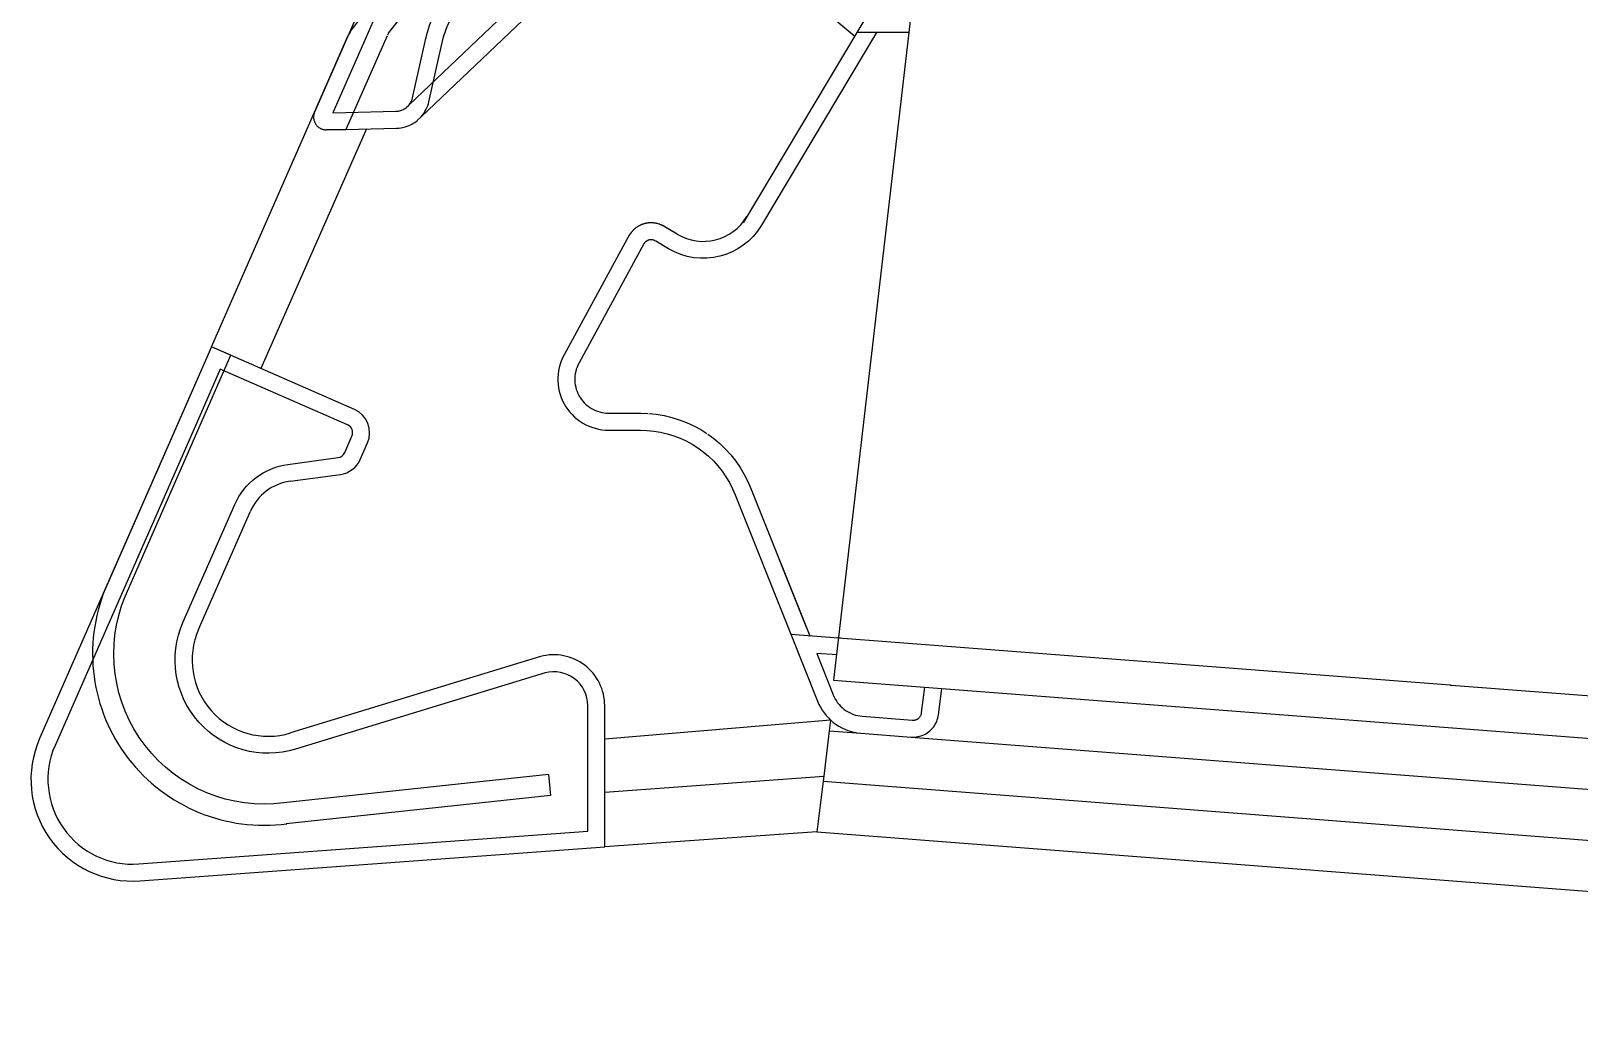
# Model space of a CAD drawing. Header units: inches. Extents: x 438 to 4290, y 203 to 1969.
# Drawn here: x 2561.9 to 2927.3, y 227.2 to 462 of the extents above; entities that cross this region are included whole.
import ezdxf

# ---------------------------------------------------------------- set-up
doc = ezdxf.new("R2010")
doc.units = ezdxf.units.IN
doc.layers.add('element', color=20, linetype='Continuous')

# ---------------------------------------------------------------- blocks, each defined once
blk = doc.blocks.new('fewsfwf')
for p, q in [((-56.52, -3405.2), (-57.05, -3405.92)), ((-55.88, -3404.59), (-56.52, -3405.2)), ((-55.13, -3404.11), (-55.88, -3404.59)), ((-54.3, -3403.77), (-55.13, -3404.11)), ((-53.43, -3403.6), (-54.3, -3403.77)), ((-52.54, -3403.58), (-53.43, -3403.6)), ((-51.46, -3403.79), (-52.54, -3403.58)), ((-50.46, -3404.24), (-51.46, -3403.79)), ((-49.58, -3404.9), (-50.46, -3404.24)), ((-48.88, -3405.75), (-49.58, -3404.9)), ((-57.43, -3406.73), (-57.81, -3409.93)), ((-57.05, -3405.92), (-57.43, -3406.73)), ((-48.39, -3406.73), (-49.25, -3414.05)), ((-48.39, -3406.73), (-48.88, -3405.75)), ((-58.37, -3412.98), (-58.04, -3411.46)), ((-58.04, -3411.46), (-57.81, -3409.93)), ((-59.93, -3417.35), (-59.31, -3415.93)), ((-59.31, -3415.93), (-58.79, -3414.47)), ((-58.79, -3414.47), (-58.37, -3412.98)), ((-49.81, -3417.1), (-49.48, -3415.58)), ((-49.48, -3415.58), (-49.25, -3414.05)), ((-62.31, -3421.35), (-61.43, -3420.07)), ((-61.43, -3420.07), (-60.63, -3418.74)), ((-60.63, -3418.74), (-59.93, -3417.35)), ((-51.37, -3421.47), (-50.75, -3420.05)), ((-50.75, -3420.05), (-50.23, -3418.59)), ((-50.23, -3418.59), (-49.81, -3417.1)), ((-65.41, -3424.81), (-64.3, -3423.72)), ((-64.3, -3423.72), (-63.26, -3422.57)), ((-63.26, -3422.57), (-62.31, -3421.35)), ((-52.87, -3424.19), (-52.07, -3422.85)), ((-52.07, -3422.85), (-51.37, -3421.47)), ((-88.58, -3446.1), (-65.41, -3424.81)), ((-55.74, -3427.84), (-54.7, -3426.68)), ((-54.7, -3426.68), (-53.74, -3425.47)), ((-53.74, -3425.47), (-52.87, -3424.19)), ((-81.39, -3451.47), (-56.85, -3428.92)), ((-56.85, -3428.92), (-55.74, -3427.84)), ((-91.55, -3449.39), (-92.4, -3450.6)), ((-90.63, -3448.23), (-91.55, -3449.39)), ((-89.64, -3447.13), (-90.63, -3448.23)), ((-88.58, -3446.1), (-89.64, -3447.13)), ((-92.4, -3450.6), (-94.03, -3453.25)), ((-82.41, -3452.47), (-83.37, -3453.53)), ((-81.39, -3451.47), (-82.41, -3452.47)), ((-109.51, -3495.39), (-94.03, -3453.25)), ((-85.1, -3455.8), (-85.85, -3457.01)), ((-84.27, -3454.64), (-85.1, -3455.8)), ((-83.37, -3453.53), (-84.27, -3454.64)), ((-87.15, -3459.55), (-87.68, -3460.87)), ((-86.54, -3458.26), (-87.15, -3459.55)), ((-85.85, -3457.01), (-86.54, -3458.26)), ((-99.87, -3494.05), (-87.68, -3460.87)), ((-109.77, -3496.36), (-110.06, -3497.8)), ((-109.51, -3495.39), (-109.77, -3496.36)), ((-100.71, -3496.87), (-101, -3498.31)), ((-100.33, -3495.45), (-100.71, -3496.87)), ((-99.87, -3494.05), (-100.33, -3495.45)), ((-110.19, -3499.29), (-110.3, -3500.75)), ((-110.06, -3497.8), (-110.19, -3499.29)), ((-101.2, -3499.77), (-101.31, -3501.24)), ((-101, -3498.31), (-101.2, -3499.77)), ((-110.3, -3500.75), (-110.32, -3502.23)), ((-110.32, -3502.23), (-110.25, -3503.7)), ((-110.25, -3503.7), (-110.09, -3505.16)), ((-101.31, -3501.24), (-101.33, -3502.71)), ((-101.33, -3502.71), (-101.27, -3504.18)), ((-101.27, -3504.18), (-101.11, -3505.65)), ((-110.09, -3505.16), (-109.85, -3506.61)), ((-109.85, -3506.61), (-109.51, -3508.04)), ((-101.11, -3505.65), (-100.86, -3507.1)), ((-100.86, -3507.1), (-100.52, -3508.53)), ((-109.51, -3508.04), (-109.09, -3509.45)), ((-109.09, -3509.45), (-101.83, -3525.07)), ((-100.52, -3508.53), (-100.1, -3509.94)), ((-100.1, -3509.94), (-99.59, -3511.32)), ((-99.59, -3511.32), (-99, -3512.67)), ((-99, -3512.67), (-92.84, -3525.56)), ((-101.36, -3526.94), (-101.83, -3525.07)), ((-101.37, -3526.95), (-101.83, -3525.08)), ((-92.37, -3527.43), (-92.84, -3525.56)), ((-101.02, -3528.84), (-101.37, -3526.95)), ((-101.01, -3528.83), (-101.36, -3526.94)), ((-100.78, -3530.75), (-101.02, -3528.84)), ((-100.78, -3530.74), (-101.01, -3528.83)), ((-92.02, -3529.32), (-92.37, -3527.43)), ((-91.79, -3531.23), (-92.02, -3529.32)), ((-100.67, -3532.66), (-100.78, -3530.74)), ((-100.67, -3532.67), (-100.78, -3530.75)), ((-100.68, -3534.58), (-100.67, -3532.66)), ((-100.68, -3534.59), (-100.67, -3532.67)), ((-91.68, -3533.15), (-91.79, -3531.23)), ((-91.69, -3535.07), (-91.68, -3533.15)), ((-101.06, -3538.42), (-100.81, -3536.51)), ((-101.05, -3538.41), (-100.8, -3536.5)), ((-100.81, -3536.51), (-100.68, -3534.59)), ((-100.8, -3536.5), (-100.68, -3534.58)), ((-92.06, -3538.9), (-91.82, -3536.99)), ((-91.82, -3536.99), (-91.69, -3535.07)), ((-101.9, -3542.16), (-101.42, -3540.3)), ((-101.9, -3542.17), (-101.42, -3540.31)), ((-101.42, -3540.3), (-101.05, -3538.41)), ((-101.42, -3540.31), (-101.06, -3538.42)), ((-92.91, -3542.65), (-92.43, -3540.78)), ((-92.43, -3540.78), (-92.06, -3538.9)), ((-103.2, -3545.78), (-102.5, -3544)), ((-102.5, -3544), (-102.49, -3543.99)), ((-102.49, -3543.99), (-101.9, -3542.17)), ((-101.9, -3542.17), (-101.9, -3542.16)), ((-94.22, -3546.26), (-93.51, -3544.47)), ((-93.51, -3544.47), (-92.91, -3542.65)), ((-104.95, -3549.2), (-104.02, -3547.52)), ((-104.02, -3547.52), (-103.2, -3545.78)), ((-95.96, -3549.69), (-95.03, -3548)), ((-95.03, -3548), (-94.22, -3546.26)), ((-107.1, -3552.38), (-105.98, -3550.83)), ((-105.98, -3550.83), (-104.95, -3549.2)), ((-98.12, -3552.87), (-96.99, -3551.31)), ((-96.99, -3551.31), (-95.96, -3549.69)), ((-148.77, -3618.16), (-98.12, -3552.87)), ((-147.22, -3604.09), (-107.1, -3552.38)), ((-157.38, -3617.18), (-147.22, -3604.09)), ((-157.67, -3617.58), (-157.88, -3617.92)), ((-157.67, -3617.58), (-157.38, -3617.18)), ((-166.24, -3636.77), (-158.38, -3618.87)), ((-149.14, -3618.79), (-158.84, -3640.86)), ((-158.17, -3618.42), (-158.38, -3618.87)), ((-157.93, -3617.99), (-158.17, -3618.42)), ((-157.89, -3617.93), (-157.93, -3617.99)), ((-148.98, -3618.46), (-149.07, -3618.62)), ((-148.88, -3618.31), (-148.98, -3618.46)), ((-148.77, -3618.16), (-148.88, -3618.31)), ((-166.48, -3637.7), (-166.49, -3637.9)), ((-166.49, -3637.9), (-166.49, -3638.09)), ((-166.49, -3638.09), (-166.47, -3638.28)), ((-166.45, -3637.51), (-166.48, -3637.7)), ((-166.47, -3638.28), (-166.45, -3638.48)), ((-166.42, -3637.32), (-166.45, -3637.51)), ((-166.45, -3638.48), (-166.41, -3638.67)), ((-166.37, -3637.13), (-166.42, -3637.32)), ((-166.41, -3638.67), (-166.36, -3638.85)), ((-166.31, -3636.95), (-166.37, -3637.13)), ((-166.36, -3638.85), (-166.29, -3639.04)), ((-166.24, -3636.77), (-166.31, -3636.95)), ((-166.29, -3639.04), (-166.22, -3639.22)), ((-166.22, -3639.22), (-166.13, -3639.39)), ((-166.13, -3639.39), (-166.04, -3639.56)), ((-166.04, -3639.56), (-165.93, -3639.72)), ((-165.93, -3639.72), (-165.81, -3639.87)), ((-165.81, -3639.87), (-165.68, -3640.02)), ((-165.68, -3640.02), (-165.54, -3640.16)), ((-165.54, -3640.16), (-165.4, -3640.29)), ((-165.4, -3640.29), (-165.24, -3640.41)), ((-165.24, -3640.41), (-165.08, -3640.51)), ((-165.08, -3640.51), (-164.92, -3640.61)), ((-164.92, -3640.61), (-164.74, -3640.7)), ((-164.74, -3640.7), (-164.56, -3640.77)), ((-164.56, -3640.77), (-164.38, -3640.84)), ((-164.38, -3640.84), (-164.19, -3640.89)), ((-164.19, -3640.89), (-164, -3640.93)), ((-164, -3640.93), (-163.81, -3640.95)), ((-163.81, -3640.95), (-163.61, -3640.97)), ((-163.61, -3640.97), (-163.42, -3640.97)), ((-158.84, -3640.86), (-163.42, -3640.97))]:
    blk.add_line(p, q)
blk = doc.blocks.new('DSSEF')
for points in [[(-144.16, -3635.34), (-143.92, -3635.05), (-143.77, -3634.84), (-143.63, -3634.63), (-143.51, -3634.41), (-143.4, -3634.18), (-143.31, -3633.95), (-143.23, -3633.71), (-143.15, -3633.4), (-140.02, -3619.42), (-139.63, -3617.89), (-139.14, -3616.34), (-138.55, -3614.82), (-138.48, -3614.65), (-137.88, -3613.33), (-137.12, -3611.89), (-136.29, -3610.49), (-135.37, -3609.14), (-134.41, -3607.9), (-102.05, -3568.39), (-101.59, -3567.87), (-101.06, -3567.33), (-100.49, -3566.83), (-99.89, -3566.36), (-99.27, -3565.93), (-98.62, -3565.55), (-97.95, -3565.2), (-97.25, -3564.9), (-96.54, -3564.64), (-95.81, -3564.43), (-95.07, -3564.26), (-94.33, -3564.14), (-93.57, -3564.07), (-92.81, -3564.04), (-92.06, -3564.07), (-91.3, -3564.14), (-90.56, -3564.26), (-89.82, -3564.42), (-89.15, -3564.61), (-77.17, -3568.51), (-76.87, -3568.6), (-76.63, -3568.66), (-76.38, -3568.7), (-76.13, -3568.72), (-75.88, -3568.73), (-75.64, -3568.72), (-75.39, -3568.7), (-75.14, -3568.66), (-74.9, -3568.61), (-74.66, -3568.54), (-74.42, -3568.46), (-74.2, -3568.36), (-73.97, -3568.25), (-73.76, -3568.12), (-73.46, -3567.93)], [(-141.09, -3637.9), (-140.76, -3637.51), (-140.46, -3637.1), (-140.19, -3636.68), (-139.95, -3636.23), (-139.73, -3635.78), (-139.72, -3635.74), (-139.55, -3635.31), (-139.39, -3634.83), (-139.26, -3634.34), (-136.13, -3620.35), (-135.78, -3618.99), (-135.36, -3617.66), (-134.86, -3616.36), (-134.83, -3616.3), (-134.28, -3615.08), (-133.64, -3613.85), (-132.92, -3612.65), (-132.13, -3611.49), (-131.27, -3610.39), (-98.99, -3570.98), (-98.66, -3570.6), (-98.31, -3570.24), (-97.93, -3569.9), (-97.53, -3569.59), (-97.11, -3569.31), (-96.68, -3569.05), (-96.23, -3568.82), (-95.77, -3568.61), (-95.29, -3568.44), (-94.81, -3568.3), (-94.32, -3568.19), (-93.82, -3568.11), (-93.32, -3568.06), (-92.81, -3568.04), (-92.31, -3568.06), (-91.8, -3568.11), (-91.31, -3568.19), (-90.81, -3568.3), (-90.33, -3568.44), (-78.35, -3572.34), (-77.87, -3572.48), (-77.38, -3572.59), (-76.89, -3572.66), (-76.4, -3572.71), (-75.9, -3572.73), (-75.4, -3572.72), (-74.9, -3572.67), (-74.41, -3572.6), (-73.93, -3572.49), (-73.45, -3572.35), (-72.98, -3572.19), (-72.52, -3571.99), (-72.07, -3571.77), (-71.64, -3571.52), (-71.24, -3571.26)], [(-70.54, -3570.69), (-70.83, -3570.95), (-71.23, -3571.25)]]:
    blk.add_lwpolyline(points)

msp = doc.modelspace()

# ---------------------------------------------------------------- linework, layer by layer
for p, q in [((2712.5374, 497.50722), (2756.39867, 460.84524)), ((2770.48087, 473.1149), (2769.14885, 461.65685)), ((2756.88386, 461.65685), (2730.0345, 416.74428)), ((2769.14885, 461.65685), (2751.38388, 308.84221)), ((2604.56757, 387.51727), (2628.8918, 442.91595)), ((2641.12418, 438.93034), (2616.19407, 382.41235)), ((2708.80114, 416.74279), (2708.67668, 416.74876)), ((2708.85422, 416.73675), (2708.80114, 416.74279)), ((2708.91066, 416.73293), (2708.85422, 416.73675)), ((2709.0616, 416.71313), (2708.91066, 416.73293)), ((2709.19125, 416.69837), (2709.0616, 416.71313)), ((2709.23638, 416.69021), (2709.19125, 416.69837)), ((2709.28438, 416.68392), (2709.23638, 416.69021)), ((2709.44413, 416.65266), (2709.28438, 416.68392)), ((2709.57762, 416.62853), (2709.44413, 416.65266)), ((2709.61476, 416.61927), (2709.57762, 416.62853)), ((2709.6543, 416.61153), (2709.61476, 416.61927)), ((2709.82312, 416.56733), (2709.6543, 416.61153)), ((2709.95859, 416.53356), (2709.82312, 416.56733)), ((2709.98779, 416.52422), (2709.95859, 416.53356)), ((2710.01894, 416.51606), (2709.98779, 416.52422)), ((2710.19791, 416.45697), (2710.01894, 416.51606)), ((2710.33254, 416.41389), (2710.19791, 416.45697)), ((2710.35396, 416.40545), (2710.33254, 416.41389)), ((2710.37686, 416.39789), (2710.35396, 416.40545)), ((2710.56926, 416.32066), (2710.37686, 416.39789)), ((2710.69785, 416.27001), (2710.56926, 416.32066)), ((2710.71175, 416.26346), (2710.69785, 416.27001)), ((2710.72666, 416.25747), (2710.71175, 416.26346)), ((2710.94407, 416.15391), (2710.72666, 416.25747)), ((2711.05298, 416.10255), (2710.94407, 416.15391)), ((2711.05971, 416.09882), (2711.05298, 416.10255)), ((2711.06695, 416.09537), (2711.05971, 416.09882)), ((2711.39639, 415.91222), (2711.06695, 416.09537)), ((2714.46103, 414.08013), (2711.39639, 415.91222)), ((2604.56757, 387.51727), (2563.96015, 295.03346)), ((2638.28154, 372.71428), (2604.56757, 387.51727)), ((2639.65136, 360.90978), (2641.36312, 364.80834)), ((2623.0858, 355.74796), (2634.97254, 357.37756)), ((2601.48306, 320.79518), (2613.72816, 348.68352)), ((2752.56147, 318.7425), (2752.59319, 319.24473)), ((2753.05678, 318.70432), (2752.56147, 318.7425)), ((2764.86608, 317.79402), (2752.56147, 318.7425)), ((2682.19905, 314.38627), (2623.23012, 296.34611)), ((2896.9586, 307.61186), (2764.86608, 317.79402)), ((2751.38388, 308.84221), (3343.24176, 263.18103)), ((2896.9586, 307.61186), (2896.9582, 307.60113)), ((2896.97182, 307.61084), (2896.9582, 307.60113)), ((2896.9582, 307.60113), (2897.22814, 307.59108)), ((2897.22814, 307.59108), (2896.9586, 307.61186)), ((3136.85553, 289.11976), (2897.22814, 307.59108)), ((2697.3619, 269.4521), (2697.3619, 302.81059)), ((2750.68379, 299.39259), (2697.3619, 294.91387)), ((2750.37558, 296.88434), (2749.05739, 286.1567)), ((2750.68379, 299.39259), (2750.37558, 296.88434)), ((2750.37558, 296.88434), (2757.82793, 296.3094)), ((2769.71876, 295.39204), (3342.79501, 251.17983)), ((2697.3619, 282.38431), (2749.05739, 286.1567)), ((2749.05739, 286.1567), (2748.91055, 284.96171)), ((2748.91055, 284.96171), (2747.44552, 273.03908)), ((2748.91055, 284.96171), (3342.34825, 239.17864)), ((2747.44552, 273.03908), (2697.3619, 269.4521)), ((2747.44552, 273.03908), (3341.90149, 227.17745)), ((2587.68191, 261.44839), (2697.3619, 269.4521))]:
    msp.add_line(p, q)
for points in [[(2643.70623, 466.70647), (2640.41195, 459.20369), (2633.18587, 442.74623), (2636.19959, 442.81654), (2648.09066, 443.09395), (2648.40601, 443.11128), (2648.65685, 443.14105), (2648.9053, 443.18659), (2649.15039, 443.24774), (2649.39112, 443.32424), (2649.62654, 443.41579), (2649.85741, 443.52281), (2650.06089, 443.633), (2650.06537, 443.63581), (2650.07772, 443.64251), (2650.29167, 443.77678), (2650.49672, 443.9243), (2650.52084, 443.94408), (2651.12086, 444.5157), (2651.13113, 444.52548), (2651.20888, 444.60767), (2718.52131, 508.73227)], [(2640.04373, 468.31459), (2636.74944, 460.81181), (2628.8918, 442.91595), (2628.81949, 442.73563), (2628.75901, 442.55101), (2628.71061, 442.36287), (2628.67448, 442.17198), (2628.65079, 441.97916), (2628.63962, 441.7852), (2628.64104, 441.59093), (2628.65502, 441.39716), (2628.68151, 441.2047), (2628.72041, 441.01436), (2628.77155, 440.82694), (2628.8347, 440.64322), (2628.90962, 440.46397), (2628.99598, 440.28995), (2629.09343, 440.12188), (2629.20155, 439.96047), (2629.31988, 439.80639), (2629.44795, 439.6603), (2629.5852, 439.52281), (2629.73106, 439.39448), (2629.88492, 439.27587), (2630.04613, 439.16746), (2630.21403, 439.06972), (2630.3879, 438.98304), (2630.56701, 438.90781), (2630.75062, 438.84432), (2630.93795, 438.79285), (2631.12822, 438.75361), (2631.32063, 438.72677), (2631.51438, 438.71244), (2631.70865, 438.71068), (2636.29288, 438.81763), (2648.24713, 439.09651), (2648.75181, 439.12425), (2649.25374, 439.18381), (2649.7509, 439.27495), (2650.24131, 439.3973), (2650.72302, 439.55038), (2651.1941, 439.73357), (2651.65267, 439.94614), (2652.07849, 440.17674), (2652.08455, 440.18054), (2652.0969, 440.18724), (2652.52502, 440.45592), (2652.93532, 440.7511), (2653.1722, 440.94535), (2653.20681, 440.97832), (2653.8799, 441.61954), (2653.96557, 441.70116), (2654.0433, 441.78334), (2721.28032, 505.83609)], [(2708.67668, 416.74876), (2708.53459, 416.75838), (2708.46984, 416.75869), (2708.40897, 416.76161), (2708.29071, 416.75954), (2708.15766, 416.76017), (2708.08481, 416.75593), (2708.0164, 416.75473), (2707.90517, 416.74548), (2707.78137, 416.73828), (2707.7007, 416.72848), (2707.62512, 416.72219), (2707.52155, 416.70671), (2707.40719, 416.69281), (2707.3191, 416.67644), (2707.23681, 416.66414), (2707.14136, 416.64341), (2707.03661, 416.62394), (2706.94155, 416.60001), (2706.85312, 416.58081), (2706.76614, 416.55586), (2706.67108, 416.53193), (2706.56959, 416.49949), (2706.47571, 416.47256), (2706.3974, 416.44444), (2706.31205, 416.41716), (2706.20475, 416.37526), (2706.10618, 416.33986), (2706.03663, 416.30962), (2705.96094, 416.28006), (2705.84848, 416.22779), (2705.74613, 416.18328), (2705.68531, 416.15195), (2705.61913, 416.12119), (2705.50223, 416.05765), (2705.39709, 416.00349), (2705.34485, 415.9721), (2705.28796, 415.94117), (2705.16736, 415.86543), (2705.06055, 415.80125), (2705.01666, 415.77079), (2704.96876, 415.74071), (2704.84517, 415.65182), (2704.73796, 415.57743), (2704.70207, 415.54888), (2704.66277, 415.52061), (2704.53686, 415.41744), (2704.4307, 415.33299), (2704.40237, 415.30726), (2704.37121, 415.28172), (2704.24342, 415.16286), (2704.14009, 415.06899), (2704.11879, 415.04693), (2704.09522, 415.025), (2703.96555, 414.88823), (2703.86736, 414.78654), (2703.85248, 414.76896), (2703.83589, 414.75146), (2703.70299, 414.59235), (2703.61369, 414.48685), (2703.60455, 414.4745), (2703.59425, 414.46217), (2703.45178, 414.26802), (2703.38016, 414.17122), (2703.376, 414.16475), (2703.37126, 414.15828), (2703.16778, 413.84099), (2687.75893, 385.57544), (2687.39918, 384.85966), (2687.08799, 384.12146), (2686.82674, 383.36415), (2686.61661, 382.5911), (2686.45852, 381.80575), (2686.35319, 381.0116), (2686.30108, 380.21219), (2686.30242, 379.41109), (2686.35721, 378.61186), (2686.4652, 377.81807), (2686.62592, 377.03325), (2686.83864, 376.2609), (2687.10242, 375.50447), (2687.41608, 374.76732), (2687.77823, 374.05275)], [(2708.40659, 412.75789), (2708.38992, 412.75902), (2708.36447, 412.75914), (2708.34809, 412.75993), (2708.31626, 412.75937), (2708.26441, 412.75962), (2708.23601, 412.75796), (2708.21737, 412.75764), (2708.18707, 412.75512), (2708.1391, 412.75233), (2708.10784, 412.74853), (2708.08709, 412.7468), (2708.05864, 412.74255), (2708.0145, 412.73719), (2707.98049, 412.73087), (2707.95779, 412.72747), (2707.93146, 412.72175), (2707.89109, 412.71425), (2707.85446, 412.70503), (2707.83003, 412.69973), (2707.806, 412.69283), (2707.76937, 412.68361), (2707.73026, 412.67111), (2707.70436, 412.66368), (2707.68276, 412.65593), (2707.64981, 412.64539), (2707.60838, 412.62922), (2707.58132, 412.6195), (2707.56222, 412.61119), (2707.53289, 412.59974), (2707.48931, 412.57949), (2707.46143, 412.56736), (2707.44486, 412.55882), (2707.41906, 412.54683), (2707.3735, 412.52207), (2707.3452, 412.50749), (2707.33115, 412.49904), (2707.30878, 412.48689), (2707.26138, 412.45712), (2707.23315, 412.44015), (2707.22155, 412.4321), (2707.20249, 412.42013), (2707.15332, 412.38477), (2707.12573, 412.36562), (2707.1165, 412.35828), (2707.10059, 412.34684), (2707.04964, 412.30509), (2707.02342, 412.28423), (2707.01642, 412.27788), (2707.0035, 412.26729), (2706.95051, 412.218), (2706.92665, 412.19632), (2706.92174, 412.19123), (2706.91159, 412.1818), (2706.8558, 412.12295), (2706.83584, 412.10228), (2706.83282, 412.0987), (2706.82524, 412.09071), (2706.76453, 412.01803), (2706.75138, 412.00249), (2706.75003, 412.00067), (2706.74477, 411.99437), (2706.67202, 411.89523), (2706.67051, 411.89318), (2706.61171, 411.80148), (2691.30293, 383.7195), (2691.03316, 383.18275), (2690.82576, 382.69075), (2690.65164, 382.18602), (2690.51159, 381.67079), (2690.40623, 381.14737), (2690.33603, 380.61809), (2690.3013, 380.0853), (2690.30219, 379.55138), (2690.33871, 379.01871), (2690.41068, 378.48966), (2690.5178, 377.96659), (2690.65957, 377.45184), (2690.83537, 376.94769), (2691.04442, 376.4564), (2691.34618, 375.86098)], [(2687.77823, 374.05275), (2688.18725, 373.36393), (2688.64131, 372.70393), (2689.1384, 372.0757), (2689.6763, 371.48204), (2690.25261, 370.92559), (2690.86476, 370.40883), (2691.51003, 369.93407), (2692.18553, 369.50342), (2692.88827, 369.1188), (2693.6151, 368.78192), (2694.36279, 368.49429), (2695.128, 368.25719), (2695.90733, 368.07167), (2696.6973, 367.93857), (2697.49439, 367.85846), (2698.29504, 367.83172), (2705.80342, 367.83172), (2707.40148, 367.77846)], [(2691.21758, 376.09501), (2691.55839, 375.52106), (2691.86102, 375.08119), (2692.19232, 374.66248), (2692.55081, 374.26682), (2692.93491, 373.89596), (2693.3429, 373.55155), (2693.77296, 373.23513), (2694.22317, 372.94811), (2694.69153, 372.69176), (2695.17595, 372.46724), (2695.67427, 372.27554), (2696.18427, 372.11752), (2696.70368, 371.99387), (2697.23018, 371.90516), (2697.76142, 371.85178), (2698.36182, 371.83172), (2705.87007, 371.83172), (2707.53472, 371.77624)], [(2707.80062, 371.7585), (2709.52423, 371.58564), (2711.36398, 371.2763), (2713.17905, 370.84514), (2714.96139, 370.29408), (2716.70307, 369.62556), (2718.39638, 368.84256), (2720.03379, 367.94854), (2721.49554, 367.01902)], [(2707.40148, 367.77846), (2708.99244, 367.61891), (2710.56924, 367.35378), (2712.12489, 366.98424), (2713.65248, 366.51194), (2715.14524, 365.93897), (2716.59653, 365.26788), (2717.99991, 364.50164), (2719.34916, 363.64366)], [(2721.71553, 366.86862), (2723.11214, 365.84383), (2724.53941, 364.64247), (2725.88353, 363.34874), (2727.13851, 361.96838), (2728.2988, 360.50752), (2729.35925, 358.97265), (2730.31514, 357.37057), (2731.16223, 355.7084), (2731.86398, 354.07005), (2745.00655, 321.13298)], [(2721.71553, 366.86862), (2723.11214, 365.84383), (2724.53941, 364.64247), (2725.88353, 363.34874), (2727.13851, 361.96838), (2728.2988, 360.50752), (2729.35925, 358.97265), (2730.31514, 357.37057), (2731.16223, 355.7084), (2731.86398, 354.07005), (2745.75092, 319.26748)], [(2719.34916, 363.64366), (2720.63829, 362.69774), (2721.86157, 361.66809), (2723.01358, 360.55927), (2724.08919, 359.3762), (2725.08365, 358.12413), (2725.99253, 356.80863), (2726.8118, 355.43553), (2727.53782, 354.01092), (2728.16737, 352.54114), (2741.29139, 319.65055)], [(2745.73486, 319.30774), (2745.75092, 319.26748)], [(2774.12525, 317.08029), (2774.14738, 317.2604)]]:
    msp.add_lwpolyline(points)
msp.add_lwpolyline([(2761.54413, 461.65685), (2734.35153, 416.17012, -0.414213562), (2712.40857, 410.64686), (2709.39786, 412.4467), (2709.23321, 412.53824), (2709.22833, 412.54056), (2709.11989, 412.59222), (2709.11228, 412.59527), (2709.11023, 412.59624), (2709.0913, 412.6037), (2709.00341, 412.63898), (2708.99295, 412.64243), (2708.98859, 412.64415), (2708.96122, 412.6529), (2708.88422, 412.67833), (2708.87082, 412.68184), (2708.86408, 412.68399), (2708.83281, 412.69179), (2708.76279, 412.71012), (2708.7464, 412.71333), (2708.73722, 412.71561), (2708.70426, 412.72157), (2708.63961, 412.73422), (2708.62019, 412.73677), (2708.60857, 412.73887), (2708.57521, 412.74267), (2708.51516, 412.75055), (2708.4927, 412.75207), (2708.4786, 412.75367)], format="xyb")
msp.add_lwpolyline([(2624.40029, 292.5211, -0.641467333), (2597.82056, 322.4033), (2610.06565, 350.29164, -0.260893539), (2622.54251, 359.71089), (2634.42924, 361.34049, 0.260893539), (2635.98885, 362.5179), (2637.70061, 366.41646, 0.414213562), (2636.67342, 369.05177), (2606.62196, 382.24664), (2601.52668, 370.6421), (2567.62266, 293.42534, 0.565074789), (2587.39079, 265.43778), (2693.3619, 273.17085), (2693.3619, 302.81059, 0.492568554), (2683.3057, 310.54182)], format="xyb", close=True)
for centre, radius, start, end in [((2720.61842, 424.37997), 12, 239.1284298, 329.1284298), ((2635.86936, 367.22052), 6, 336.2948782, 66.2948782), ((2634.1576, 363.32196), 6, 277.8062379, 336.2948782), ((2624.71568, 343.85916), 12, 97.8062379, 156.2948782), ((2617.96434, 313.55865), 18, 156.2948782, 287.0102614), ((2685.3619, 302.81059), 12, 0, 105.282071), ((2585.93519, 285.38475), 24, 156.2948782, 274.1736637)]:
    msp.add_arc(centre, radius, start, end)
at = {"layer": 'element'}
for p, q in [((2769.14885, 461.65685), (2756.88386, 461.65685)), ((2752.56147, 318.7425), (2741.30758, 319.60999)), ((2752.25405, 314.75433), (2747.40254, 315.12831)), ((2684.06366, 286.57854), (2621.64961, 279.86283)), ((2684.06366, 286.57854), (2684.59857, 281.60724)), ((2684.59857, 281.60724), (2632.48471, 275.99982)), ((2632.48471, 275.99982), (2622.16186, 274.88908))]:
    msp.add_line(p, q, dxfattribs=at)
for points in [[(2775.31722, 492.49147), (2756.88386, 461.65685)], [(2741.29139, 319.65055), (2747.60549, 303.82657), (2747.92067, 303.1062), (2748.28236, 302.40801), (2748.68899, 301.735), (2749.13882, 301.09008), (2749.62993, 300.47599), (2750.1602, 299.89539), (2750.68379, 299.39259), (2750.72735, 299.35076), (2751.32895, 298.84445), (2751.96242, 298.37862), (2752.62504, 297.95527), (2753.31396, 297.57623), (2754.02623, 297.24313), (2754.75878, 296.95738), (2755.50847, 296.72023), (2756.27209, 296.53268), (2757.04635, 296.39554), (2757.82793, 296.3094), (2769.71876, 295.39204), (2770.11627, 295.3746)], [(2747.40254, 315.12831), (2751.29636, 305.36987), (2751.53271, 304.82967), (2751.77377, 304.36434), (2752.04478, 303.91579), (2752.34459, 303.48595), (2752.67191, 303.07667), (2753.02532, 302.68971), (2753.40333, 302.32672), (2753.80429, 301.98927), (2754.22649, 301.6788), (2754.66812, 301.39665), (2755.12727, 301.14402), (2755.60199, 300.92201), (2756.09023, 300.73156), (2756.58989, 300.5735), (2757.09883, 300.4485), (2757.61486, 300.3571), (2758.20096, 300.29251), (2769.96031, 299.38529), (2770.15897, 299.37658)], [(2771.59267, 299.96133), (2771.68328, 300.05813), (2771.76721, 300.16064), (2771.84415, 300.26849), (2771.91379, 300.3812), (2771.97579, 300.49828), (2772.0299, 300.61921), (2772.07588, 300.74346), (2772.11352, 300.87048), (2772.14266, 300.99972), (2772.17344, 301.19618), (2772.90892, 307.18158)], [(2774.42233, 297.13103), (2774.69424, 297.42151), (2774.9463, 297.72939), (2775.17739, 298.05328), (2775.38652, 298.39179), (2775.57274, 298.74341), (2775.73526, 299.1066), (2775.87334, 299.47976), (2775.98639, 299.86126), (2776.0739, 300.2494), (2776.13549, 300.6425), (2776.90116, 306.87358)], [(2770.15886, 299.37657), (2770.29142, 299.37956), (2770.42338, 299.39131), (2770.55428, 299.41178), (2770.68352, 299.44088), (2770.81056, 299.47849), (2770.93482, 299.52443), (2771.05577, 299.57851), (2771.17286, 299.64048), (2771.28559, 299.71008), (2771.39346, 299.787), (2771.496, 299.8709), (2771.59282, 299.96148)], [(2770.11627, 295.3746), (2770.51406, 295.38355), (2770.91038, 295.41885), (2771.30349, 295.48033), (2771.69167, 295.56774), (2772.07319, 295.68068), (2772.44639, 295.81866), (2772.80963, 295.98107), (2773.1613, 296.16719), (2773.49986, 296.37622), (2773.82383, 296.60723), (2774.13177, 296.8592), (2774.42233, 297.13103)]]:
    msp.add_lwpolyline(points, dxfattribs=at)
msp.add_lwpolyline([(2621.64961, 279.86283, -0.576566166), (2584.13404, 328.54279), (2609.1457, 385.50712), (2604.56757, 387.51727), (2579.50841, 330.4411, 0.576566166), (2622.30678, 274.9062)], format="xyb", dxfattribs=at)

# ---------------------------------------------------------------- block references
for name in ['fewsfwf', 'DSSEF']:
    msp.add_blockref(name, (2795.12934, 4079.68106), dxfattribs=at)

doc.saveas('drawing.dxf')
